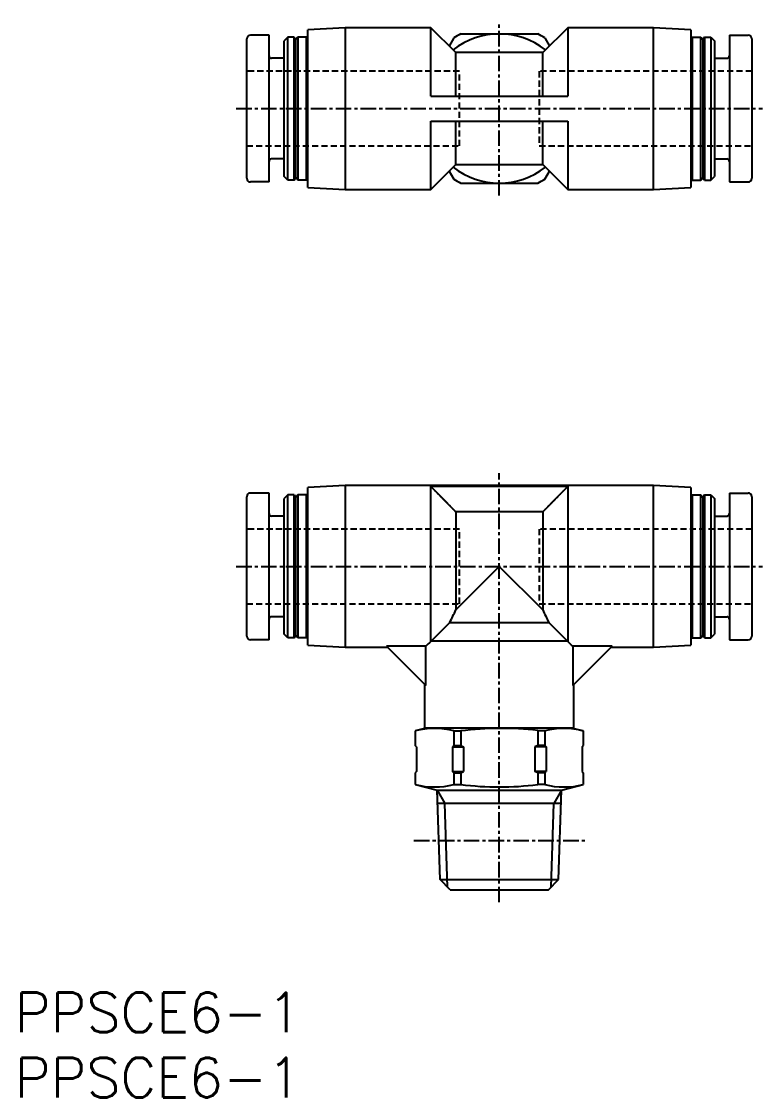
# Model space of a CAD drawing. Extents: x -4 to 100, y -19 to 67.
# Drawn here: x -3.8 to 55.8, y -19.3 to 67.2 of the extents above; entities that cross this region are included whole.
import ezdxf

# ---------------------------------------------------------------- set-up
doc = ezdxf.new("R2010")
doc.units = 0
doc.linetypes.add('CENTER', pattern=[2, 1.25, -0.25, 0.25, -0.25])
doc.linetypes.add('DASHED', pattern=[0.75, 0.5, -0.25])
doc.layers.get('0').update_dxf_attribs({"linetype": 'CONTINUOUS'})
doc.layers.add('CENTER', color=1, linetype='CENTER')
doc.styles.get("Standard").update_dxf_attribs({"font": 'txt.shx'})

msp = doc.modelspace()

# ---------------------------------------------------------------- linework, layer by layer
at = {"color": 7, "linetype": 'CONTINUOUS'}
for p, q in [((22.245, 66.714), (19.245, 66.557)), ((22.245, 66.714), (22.245, 53.714)), ((29.145, 66.714), (22.245, 66.714)), ((29.145, 61.214), (29.145, 66.714)), ((31.145, 64.714), (29.145, 66.714)), ((40.145, 66.714), (38.145, 64.714)), ((40.145, 66.714), (40.145, 61.214)), ((47.045, 66.714), (40.145, 66.714)), ((50.045, 66.557), (47.045, 66.714)), ((47.045, 53.714), (47.045, 66.714)), ((14.345, 54.614), (14.345, 65.814)), ((16.145, 66.114), (14.645, 66.114)), ((16.145, 54.314), (16.145, 66.114)), ((17.645, 65.964), (17.345, 65.664)), ((17.645, 54.464), (17.645, 65.964)), ((18.145, 65.964), (17.645, 65.964)), ((18.145, 54.464), (18.145, 65.964)), ((18.145, 65.964), (18.295, 65.764)), ((18.445, 65.964), (18.295, 65.764)), ((18.295, 54.664), (18.295, 65.764)), ((18.445, 65.964), (18.445, 54.464)), ((19.145, 65.964), (18.445, 65.964)), ((19.145, 54.464), (19.145, 65.964)), ((19.245, 65.864), (19.145, 65.964)), ((19.245, 53.871), (19.245, 66.557)), ((30.995, 65.892), (30.619, 65.24)), ((31.553, 66.214), (37.737, 66.214)), ((38.295, 65.892), (38.671, 65.24)), ((50.045, 66.557), (50.045, 53.871)), ((50.045, 65.864), (50.145, 65.964)), ((50.145, 65.964), (50.145, 54.464)), ((50.145, 65.964), (50.845, 65.964)), ((50.845, 54.464), (50.845, 65.964)), ((50.845, 65.964), (50.995, 65.764)), ((51.145, 65.964), (50.995, 65.764)), ((50.995, 65.764), (50.995, 54.664)), ((51.145, 65.964), (51.145, 54.464)), ((51.145, 65.964), (51.645, 65.964)), ((51.645, 65.964), (51.645, 54.464)), ((51.645, 65.964), (51.945, 65.664)), ((53.145, 66.114), (53.145, 54.314)), ((53.145, 66.114), (54.645, 66.114)), ((54.945, 65.814), (54.945, 54.614)), ((17.345, 54.764), (17.345, 65.664)), ((51.945, 65.664), (51.945, 54.764)), ((17.345, 64.264), (16.345, 64.264)), ((31.145, 61.214), (31.145, 64.714)), ((38.145, 64.714), (31.145, 64.714)), ((38.145, 61.214), (38.145, 64.714)), ((51.945, 64.264), (52.945, 64.264)), ((29.145, 61.214), (40.145, 61.214)), ((29.145, 53.714), (29.145, 59.214)), ((29.145, 59.214), (40.145, 59.214)), ((31.145, 55.714), (31.145, 59.214)), ((38.145, 55.714), (38.145, 59.214)), ((40.145, 59.214), (40.145, 53.714)), ((17.345, 56.164), (16.345, 56.164)), ((29.145, 53.714), (31.145, 55.714)), ((31.145, 55.714), (38.145, 55.714)), ((38.145, 55.714), (40.145, 53.714)), ((51.945, 56.164), (52.945, 56.164)), ((17.645, 54.464), (17.345, 54.764)), ((18.145, 54.464), (18.295, 54.664)), ((18.445, 54.464), (18.295, 54.664)), ((19.245, 54.564), (19.145, 54.464)), ((30.619, 55.188), (30.995, 54.536)), ((38.295, 54.536), (38.671, 55.188)), ((50.045, 54.564), (50.145, 54.464)), ((50.845, 54.464), (50.995, 54.664)), ((51.145, 54.464), (50.995, 54.664)), ((51.645, 54.464), (51.945, 54.764)), ((16.145, 54.314), (14.645, 54.314)), ((18.145, 54.464), (17.645, 54.464)), ((19.145, 54.464), (18.445, 54.464)), ((19.245, 53.871), (22.245, 53.714)), ((22.245, 53.714), (29.145, 53.714)), ((31.553, 54.214), (37.737, 54.214)), ((40.145, 53.714), (47.045, 53.714)), ((47.045, 53.714), (50.045, 53.871)), ((50.145, 54.464), (50.845, 54.464)), ((51.145, 54.464), (51.645, 54.464)), ((53.145, 54.314), (54.645, 54.314)), ((22.245, 29.904), (19.245, 29.747)), ((19.245, 17.061), (19.245, 29.747)), ((47.045, 29.904), (22.245, 29.904)), ((22.245, 29.904), (22.245, 16.904)), ((40.145, 29.827), (29.145, 29.827)), ((29.145, 17.363), (29.145, 29.827)), ((40.145, 29.827), (40.145, 17.363)), ((47.045, 16.904), (47.045, 29.904)), ((50.045, 29.747), (47.045, 29.904)), ((50.045, 29.747), (50.045, 17.061)), ((14.345, 17.804), (14.345, 29.004)), ((16.145, 29.304), (14.645, 29.304)), ((16.145, 17.504), (16.145, 29.304)), ((17.645, 29.154), (17.345, 28.854)), ((17.345, 17.954), (17.345, 28.854)), ((17.645, 17.654), (17.645, 29.154)), ((18.145, 29.154), (17.645, 29.154)), ((18.145, 17.654), (18.145, 29.154)), ((18.145, 29.154), (18.295, 28.954)), ((18.445, 29.154), (18.295, 28.954)), ((18.295, 17.854), (18.295, 28.954)), ((18.445, 29.154), (18.445, 17.654)), ((19.145, 29.154), (18.445, 29.154)), ((19.145, 17.654), (19.145, 29.154)), ((19.245, 29.054), (19.145, 29.154)), ((50.045, 29.054), (50.145, 29.154)), ((50.145, 29.154), (50.145, 17.654)), ((50.145, 29.154), (50.845, 29.154)), ((50.845, 17.654), (50.845, 29.154)), ((50.845, 29.154), (50.995, 28.954)), ((51.145, 29.154), (50.995, 28.954)), ((50.995, 28.954), (50.995, 17.854)), ((51.145, 29.154), (51.145, 17.654)), ((51.145, 29.154), (51.645, 29.154)), ((51.645, 29.154), (51.645, 17.654)), ((51.645, 29.154), (51.945, 28.854)), ((51.945, 28.854), (51.945, 17.954)), ((53.145, 29.304), (53.145, 17.504)), ((53.145, 29.304), (54.645, 29.304)), ((54.945, 29.004), (54.945, 17.804)), ((31.145, 27.792), (31.145, 19.904)), ((38.145, 27.792), (31.145, 27.792)), ((38.145, 27.792), (38.145, 19.904)), ((17.345, 27.454), (16.345, 27.454)), ((51.945, 27.454), (52.945, 27.454)), ((34.645, 23.404), (31.145, 19.904)), ((38.145, 19.904), (34.645, 23.404)), ((17.345, 19.354), (16.345, 19.354)), ((51.945, 19.354), (52.945, 19.354)), ((30.673, 18.904), (38.617, 18.904)), ((16.145, 17.504), (14.645, 17.504)), ((17.645, 17.654), (17.345, 17.954)), ((18.145, 17.654), (17.645, 17.654)), ((18.145, 17.654), (18.295, 17.854)), ((18.445, 17.654), (18.295, 17.854)), ((19.145, 17.654), (18.445, 17.654)), ((19.245, 17.754), (19.145, 17.654)), ((29.166, 17.404), (29.145, 17.363)), ((40.124, 17.404), (29.166, 17.404)), ((40.145, 17.363), (40.124, 17.404)), ((50.045, 17.754), (50.145, 17.654)), ((50.145, 17.654), (50.845, 17.654)), ((50.845, 17.654), (50.995, 17.854)), ((51.145, 17.654), (50.995, 17.854)), ((51.145, 17.654), (51.645, 17.654)), ((51.645, 17.654), (51.945, 17.954)), ((53.145, 17.504), (54.645, 17.504)), ((19.245, 17.061), (22.245, 16.904)), ((22.245, 16.904), (25.645, 16.904)), ((28.729, 16.982), (25.568, 16.982)), ((25.568, 16.982), (28.729, 13.82)), ((28.729, 13.82), (28.729, 16.982)), ((43.722, 16.982), (40.561, 16.982)), ((40.561, 16.982), (40.561, 13.82)), ((43.722, 16.982), (40.561, 13.82)), ((43.645, 16.904), (47.045, 16.904)), ((47.045, 16.904), (50.045, 17.061)), ((28.645, 13.904), (28.645, 10.404)), ((40.645, 10.404), (40.645, 13.904)), ((28.745, 10.404), (27.895, 10.176)), ((40.645, 10.404), (28.645, 10.404)), ((40.545, 10.404), (41.395, 10.176)), ((27.903, 10.176), (27.895, 10.176)), ((27.895, 10.176), (27.895, 9.004)), ((30.995, 10.176), (30.995, 9.004)), ((30.995, 10.176), (31.553, 10.176)), ((31.553, 10.176), (31.553, 9.004)), ((38.295, 10.176), (37.737, 10.176)), ((37.737, 10.176), (37.737, 9.004)), ((38.295, 10.176), (38.295, 9.004)), ((41.395, 10.176), (41.387, 10.176)), ((41.395, 10.176), (41.395, 9.004)), ((27.995, 8.904), (27.895, 9.004)), ((27.995, 8.904), (27.995, 6.904)), ((30.995, 9.004), (30.883, 8.904)), ((30.883, 8.904), (31.778, 8.904)), ((30.883, 8.904), (30.883, 6.904)), ((30.995, 9.004), (31.553, 9.004)), ((31.553, 9.004), (31.778, 8.904)), ((31.778, 8.904), (31.778, 6.904)), ((37.737, 9.004), (37.513, 8.904)), ((37.513, 8.904), (37.513, 6.904)), ((38.407, 8.904), (37.513, 8.904)), ((38.295, 9.004), (37.737, 9.004)), ((38.295, 9.004), (38.407, 8.904)), ((38.407, 8.904), (38.407, 6.904)), ((41.295, 8.904), (41.395, 9.004)), ((41.295, 8.904), (41.295, 6.904)), ((27.995, 6.904), (27.895, 6.804)), ((27.895, 6.804), (27.895, 5.876)), ((30.883, 6.904), (31.778, 6.904)), ((30.995, 6.804), (30.883, 6.904)), ((30.995, 6.804), (31.553, 6.804)), ((30.995, 6.804), (30.995, 5.876)), ((31.553, 6.804), (31.778, 6.904)), ((31.553, 6.804), (31.553, 5.876)), ((37.737, 6.804), (37.513, 6.904)), ((38.407, 6.904), (37.513, 6.904)), ((37.737, 6.804), (37.737, 5.876)), ((38.295, 6.804), (37.737, 6.804)), ((38.295, 6.804), (38.407, 6.904)), ((38.295, 6.804), (38.295, 5.876)), ((41.295, 6.904), (41.395, 6.804)), ((41.395, 6.804), (41.395, 5.876)), ((27.895, 5.876), (29.655, 5.404)), ((29.88, -1.78), (29.655, 5.404)), ((29.655, 5.404), (39.635, 5.404)), ((30.995, 5.876), (31.553, 5.876)), ((38.295, 5.876), (37.737, 5.876)), ((39.41, -1.78), (39.635, 5.404)), ((39.635, 5.404), (41.395, 5.876)), ((39.602, 4.34), (29.688, 4.34)), ((30.695, -2.596), (29.88, -1.78)), ((29.88, -1.78), (39.41, -1.78)), ((38.595, -2.596), (39.41, -1.78)), ((30.695, -2.596), (38.595, -2.596))]:
    msp.add_line(p, q, dxfattribs=at)
at = {"color": 3, "linetype": 'DASHED'}
for p, q in [((31.445, 63.214), (14.345, 63.214)), ((31.445, 57.214), (31.445, 63.214)), ((37.845, 63.214), (37.845, 57.214)), ((54.945, 63.214), (37.845, 63.214)), ((14.345, 57.214), (31.445, 57.214)), ((37.845, 57.214), (54.945, 57.214)), ((31.445, 26.404), (14.345, 26.404)), ((31.445, 20.404), (31.445, 26.404)), ((54.945, 26.404), (37.845, 26.404)), ((37.845, 26.404), (37.845, 20.404)), ((14.345, 20.404), (31.445, 20.404)), ((37.845, 20.404), (54.945, 20.404))]:
    msp.add_line(p, q, dxfattribs=at)
at = {"color": 3, "linetype": 'CONTINUOUS'}
for p, q in [((29.655, 5.404), (30.269, 4.34)), ((39.635, 5.404), (39.021, 4.34)), ((30.479, -2.38), (30.269, 4.34)), ((38.811, -2.38), (39.021, 4.34))]:
    msp.add_line(p, q, dxfattribs=at)
at = {"color": 7}
for points in [[(29.145, 29.827, 0), (29.158, 29.814, 0), (29.17, 29.801, 0), (29.183, 29.788, 0), (29.195, 29.776, 0), (29.208, 29.763, 0), (29.221, 29.75, 0), (29.233, 29.737, 0), (29.246, 29.725, 0), (29.259, 29.712, 0), (29.271, 29.699, 0), (29.284, 29.686, 0), (29.296, 29.674, 0), (29.309, 29.661, 0), (29.322, 29.648, 0), (29.334, 29.635, 0), (29.347, 29.622, 0), (29.36, 29.61, 0), (29.372, 29.597, 0), (29.385, 29.584, 0), (29.397, 29.572, 0), (29.41, 29.559, 0), (29.422, 29.546, 0), (29.435, 29.533, 0), (29.448, 29.52, 0), (29.46, 29.508, 0), (29.473, 29.495, 0), (29.486, 29.482, 0), (29.498, 29.469, 0), (29.511, 29.456, 0), (29.523, 29.444, 0), (29.536, 29.431, 0), (29.549, 29.418, 0), (29.561, 29.405, 0), (29.574, 29.393, 0), (29.586, 29.38, 0), (29.599, 29.367, 0), (29.612, 29.354, 0), (29.624, 29.341, 0), (29.637, 29.329, 0), (29.649, 29.316, 0), (29.662, 29.303, 0), (29.675, 29.29, 0), (29.687, 29.278, 0), (29.7, 29.265, 0), (29.712, 29.252, 0), (29.725, 29.239, 0), (29.738, 29.227, 0), (29.75, 29.214, 0), (29.763, 29.201, 0), (29.775, 29.188, 0), (29.788, 29.175, 0), (29.8, 29.163, 0), (29.813, 29.15, 0), (29.826, 29.137, 0), (29.838, 29.124, 0), (29.851, 29.111, 0), (29.863, 29.099, 0), (29.876, 29.086, 0), (29.889, 29.073, 0), (29.901, 29.06, 0), (29.914, 29.047, 0), (29.926, 29.035, 0), (29.939, 29.022, 0), (29.952, 29.009, 0), (29.964, 28.996, 0), (29.977, 28.983, 0), (29.989, 28.971, 0), (30.002, 28.958, 0), (30.015, 28.945, 0), (30.027, 28.932, 0), (30.04, 28.92, 0), (30.052, 28.907, 0), (30.065, 28.894, 0), (30.078, 28.881, 0), (30.09, 28.868, 0), (30.103, 28.856, 0), (30.115, 28.843, 0), (30.128, 28.83, 0), (30.14, 28.817, 0), (30.153, 28.804, 0), (30.166, 28.792, 0), (30.178, 28.779, 0), (30.191, 28.766, 0), (30.203, 28.753, 0), (30.216, 28.74, 0), (30.228, 28.728, 0), (30.241, 28.715, 0), (30.254, 28.702, 0), (30.266, 28.689, 0), (30.279, 28.676, 0), (30.291, 28.664, 0), (30.304, 28.651, 0), (30.316, 28.638, 0), (30.329, 28.625, 0), (30.342, 28.612, 0), (30.354, 28.599, 0), (30.367, 28.587, 0), (30.379, 28.574, 0), (30.392, 28.561, 0), (30.404, 28.548, 0), (30.417, 28.535, 0), (30.43, 28.523, 0), (30.442, 28.51, 0), (30.455, 28.497, 0), (30.467, 28.484, 0), (30.48, 28.471, 0), (30.492, 28.459, 0), (30.505, 28.446, 0), (30.517, 28.433, 0), (30.53, 28.42, 0), (30.543, 28.407, 0), (30.555, 28.395, 0), (30.568, 28.382, 0), (30.58, 28.369, 0), (30.593, 28.356, 0), (30.605, 28.343, 0), (30.618, 28.33, 0), (30.631, 28.318, 0), (30.643, 28.305, 0), (30.656, 28.292, 0), (30.668, 28.279, 0), (30.681, 28.266, 0), (30.693, 28.253, 0), (30.706, 28.241, 0), (30.718, 28.228, 0), (30.731, 28.215, 0), (30.744, 28.202, 0), (30.756, 28.189, 0), (30.769, 28.177, 0), (30.781, 28.164, 0), (30.794, 28.151, 0), (30.806, 28.138, 0), (30.819, 28.125, 0), (30.831, 28.113, 0), (30.844, 28.1, 0), (30.857, 28.087, 0), (30.869, 28.074, 0), (30.882, 28.061, 0), (30.894, 28.048, 0), (30.907, 28.035, 0), (30.919, 28.023, 0), (30.932, 28.01, 0), (30.944, 27.997, 0), (30.957, 27.984, 0), (30.969, 27.971, 0), (30.982, 27.959, 0), (30.994, 27.946, 0), (31.007, 27.933, 0), (31.02, 27.92, 0), (31.032, 27.907, 0), (31.045, 27.894, 0), (31.057, 27.881, 0), (31.07, 27.869, 0), (31.082, 27.856, 0), (31.095, 27.843, 0), (31.107, 27.83, 0), (31.12, 27.817, 0), (31.133, 27.805, 0), (31.145, 27.792, 0)], [(38.145, 27.792, 0), (38.158, 27.805, 0), (38.17, 27.817, 0), (38.183, 27.83, 0), (38.195, 27.843, 0), (38.208, 27.856, 0), (38.22, 27.869, 0), (38.233, 27.881, 0), (38.245, 27.894, 0), (38.258, 27.907, 0), (38.27, 27.92, 0), (38.283, 27.933, 0), (38.295, 27.946, 0), (38.308, 27.959, 0), (38.321, 27.971, 0), (38.333, 27.984, 0), (38.346, 27.997, 0), (38.358, 28.01, 0), (38.371, 28.023, 0), (38.383, 28.035, 0), (38.396, 28.048, 0), (38.408, 28.061, 0), (38.421, 28.074, 0), (38.434, 28.087, 0), (38.446, 28.1, 0), (38.459, 28.113, 0), (38.471, 28.125, 0), (38.484, 28.138, 0), (38.496, 28.151, 0), (38.509, 28.164, 0), (38.521, 28.177, 0), (38.534, 28.189, 0), (38.547, 28.202, 0), (38.559, 28.215, 0), (38.572, 28.228, 0), (38.584, 28.241, 0), (38.597, 28.253, 0), (38.609, 28.266, 0), (38.622, 28.279, 0), (38.634, 28.292, 0), (38.647, 28.305, 0), (38.66, 28.318, 0), (38.672, 28.33, 0), (38.685, 28.343, 0), (38.697, 28.356, 0), (38.71, 28.369, 0), (38.722, 28.382, 0), (38.735, 28.395, 0), (38.747, 28.407, 0), (38.76, 28.42, 0), (38.773, 28.433, 0), (38.785, 28.446, 0), (38.798, 28.459, 0), (38.81, 28.471, 0), (38.823, 28.484, 0), (38.835, 28.497, 0), (38.848, 28.51, 0), (38.861, 28.523, 0), (38.873, 28.535, 0), (38.886, 28.548, 0), (38.898, 28.561, 0), (38.911, 28.574, 0), (38.923, 28.587, 0), (38.936, 28.599, 0), (38.949, 28.612, 0), (38.961, 28.625, 0), (38.974, 28.638, 0), (38.986, 28.651, 0), (38.999, 28.664, 0), (39.011, 28.676, 0), (39.024, 28.689, 0), (39.036, 28.702, 0), (39.049, 28.715, 0), (39.062, 28.728, 0), (39.074, 28.74, 0), (39.087, 28.753, 0), (39.099, 28.766, 0), (39.112, 28.779, 0), (39.124, 28.792, 0), (39.137, 28.804, 0), (39.15, 28.817, 0), (39.162, 28.83, 0), (39.175, 28.843, 0), (39.187, 28.856, 0), (39.2, 28.868, 0), (39.213, 28.881, 0), (39.225, 28.894, 0), (39.238, 28.907, 0), (39.25, 28.92, 0), (39.263, 28.932, 0), (39.276, 28.945, 0), (39.288, 28.958, 0), (39.301, 28.971, 0), (39.313, 28.983, 0), (39.326, 28.996, 0), (39.338, 29.009, 0), (39.351, 29.022, 0), (39.364, 29.035, 0), (39.376, 29.047, 0), (39.389, 29.06, 0), (39.401, 29.073, 0), (39.414, 29.086, 0), (39.426, 29.099, 0), (39.439, 29.111, 0), (39.452, 29.124, 0), (39.464, 29.137, 0), (39.477, 29.15, 0), (39.489, 29.163, 0), (39.502, 29.175, 0), (39.515, 29.188, 0), (39.527, 29.201, 0), (39.54, 29.214, 0), (39.553, 29.227, 0), (39.565, 29.239, 0), (39.578, 29.252, 0), (39.59, 29.265, 0), (39.603, 29.278, 0), (39.615, 29.29, 0), (39.628, 29.303, 0), (39.641, 29.316, 0), (39.653, 29.329, 0), (39.666, 29.341, 0), (39.678, 29.354, 0), (39.691, 29.367, 0), (39.704, 29.38, 0), (39.716, 29.393, 0), (39.729, 29.405, 0), (39.741, 29.418, 0), (39.754, 29.431, 0), (39.767, 29.444, 0), (39.779, 29.456, 0), (39.792, 29.469, 0), (39.804, 29.482, 0), (39.817, 29.495, 0), (39.83, 29.508, 0), (39.842, 29.52, 0), (39.855, 29.533, 0), (39.867, 29.546, 0), (39.88, 29.559, 0), (39.893, 29.572, 0), (39.905, 29.584, 0), (39.918, 29.597, 0), (39.931, 29.61, 0), (39.943, 29.622, 0), (39.956, 29.635, 0), (39.968, 29.648, 0), (39.981, 29.661, 0), (39.994, 29.674, 0), (40.006, 29.686, 0), (40.019, 29.699, 0), (40.032, 29.712, 0), (40.044, 29.725, 0), (40.057, 29.737, 0), (40.069, 29.75, 0), (40.082, 29.763, 0), (40.094, 29.776, 0), (40.107, 29.788, 0), (40.12, 29.801, 0), (40.132, 29.814, 0), (40.145, 29.827, 0)]]:
    msp.add_polyline3d(points, dxfattribs=at)
at = {"color": 7, "linetype": 'CONTINUOUS'}
for centre, radius, start, end in [((14.645, 65.814), 0.3, 90, 180), ((34.645, 60.214), 6, 51.7681, 128.2319), ((34.645, 60.214), 6.75, 117.26604, 122.73396), ((34.645, 60.214), 6.75, 57.26604, 62.73396), ((54.645, 65.814), 0.3, 0, 90), ((16.345, 64.464), 0.2, 180, 270), ((52.945, 64.464), 0.2, 270, 0), ((16.345, 55.964), 0.2, 90, 180), ((34.645, 60.214), 6, 231.7681, 308.2319), ((52.945, 55.964), 0.2, 0, 90), ((14.645, 54.614), 0.3, 180, 270), ((34.645, 60.214), 6.75, 237.26604, 242.73396), ((34.645, 60.214), 6.75, 297.26604, 302.73396), ((54.645, 54.614), 0.3, 270, 0), ((14.645, 29.004), 0.3, 90, 180), ((54.645, 29.004), 0.3, 0, 90), ((16.345, 27.654), 0.2, 180, 270), ((52.945, 27.654), 0.2, 270, 0), ((12.223, 28.226), 20.671, 333.19354, 336.2591), ((57.075, 28.23), 20.68, 203.74154, 206.80582), ((16.345, 19.154), 0.2, 90, 180), ((52.945, 19.154), 0.2, 0, 90), ((1148.8, -1105.944), 1586.031, 134.828321, 134.905134), ((-1079.519, -1105.952), 1586.042, 45.094867, 45.171678), ((14.645, 17.804), 0.3, 180, 270), ((94.067, -53.938), 96.429, 132.31938, 132.65463), ((-24.997, -54.177), 96.754, 47.34593, 47.68006), ((54.645, 17.804), 0.3, 270, 0), ((29.445, 4.392), 5.989, 75, 105), ((34.786, -15.294), 25.675, 83.39993, 97.23552), ((39.845, 4.392), 5.989, 75, 105), ((29.445, 11.66), 5.989, 255, 285), ((34.645, 29.204), 23.532, 262.44907, 277.55093), ((39.845, 11.66), 5.989, 255, 285)]:
    msp.add_arc(centre, radius, start, end, dxfattribs=at)
at = {"layer": 'CENTER', "color": 1, "linetype": 'CENTER'}
for p, q in [((34.645, 53.214), (34.645, 67.214)), ((13.495, 60.214), (55.795, 60.214)), ((34.645, -3.596), (34.645, 30.904)), ((13.495, 23.404), (55.795, 23.404)), ((27.781, 1.374), (41.509, 1.374))]:
    msp.add_line(p, q, dxfattribs=at)

# ---------------------------------------------------------------- texts
at = {"color": 7, "linetype": 'CONTINUOUS'}
for p in [(-4.302, -14.053), (-4.302, -19.293)]:
    msp.add_text('PPSCE6-1', height=3.2, dxfattribs=at).set_placement(p)

doc.saveas('drawing.dxf')
